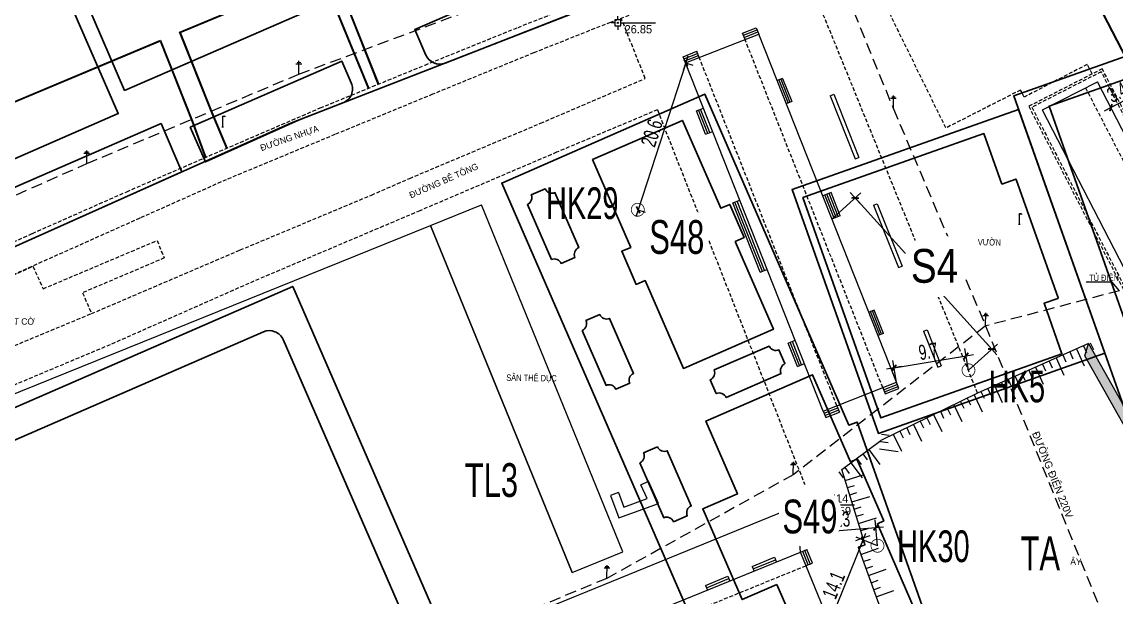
# Model space of a CAD drawing. Header units: inches. Extents: x 496359 to 501064, y 2374078 to 2377203.
# Drawn here: x 498577.7 to 498723.6, y 2376323.4 to 2376400.1 of the extents above; entities that cross this region are included whole.
import ezdxf
from ezdxf.enums import TextEntityAlignment as Align

# ---------------------------------------------------------------- set-up
doc = ezdxf.new("R2010")
doc.units = ezdxf.units.IN
doc.header["$MEASUREMENT"] = 0
doc.linetypes.add('DASHED', pattern=[0.75, 0.5, -0.25])
for name, color, linetype in [('cd', 7, 'Continuous'), ('chu', 6, 'Continuous'), ('MANH', 147, 'Continuous'), ('MOC - DC2', 1, 'Continuous'), ('NOI', 2, 'Continuous'), ('tl', 8, 'Continuous')]:
    doc.layers.add(name, color=color, linetype=linetype)
for name, color, linetype, lineweight in [('EG Text2', 7, 'Continuous', 18), ('ISO', 252, 'Continuous', 20), ('LC Dim', 8, 'Continuous', 18), ('LC Net dam 1', 30, 'Continuous', 30), ('LC Net manh', 239, 'Continuous', 5)]:
    doc.layers.add(name, color=color, linetype=linetype, lineweight=lineweight)
doc.styles.add('dien giai', font='', dxfattribs={"width": 0.8})
doc.styles.add('EG Hai', font='')
doc.styles.add('style1', font='')
doc.styles.get('dien giai').set_extended_font_data('.VnArial NarrowH')
doc.styles.get('EG Hai').set_extended_font_data('.VnArial NarrowH')
doc.styles.get('style1').set_extended_font_data('.VnAvantH')
doc.dimstyles.new('DIM300', dxfattribs={"dimscale": 0.5, "dimtxt": 2, "dimasz": 0.007, "dimexe": 1, "dimexo": 0, "dimgap": 0.4, "dimtad": 1, "dimtoh": 1, "dimdec": 1, "dimzin": 1, "dimdsep": 46, "dimtxsty": 'dien giai', "dimblk": 'rowdim', "dimcen": 2.5, "dimclrd": 256, "dimclre": 256, "dimclrt": 2, "dimazin": 0, "dimtfac": 1, "dimtdec": 1, "dimtix": 1, "dimtmove": 2, "dimatfit": 0, "dimldrblk": 'dot leader', "dimfxl": 2, "dimtolj": 1, "dimtzin": 0, "dimlwd": -1, "dimlwe": -1, "dimarcsym": 1})

# ---------------------------------------------------------------- blocks, each defined once
blk = doc.blocks.new('cdien')
at = {"layer": 'cd', "extrusion": (-0.000518657, 0.000768986, 1)}
for p, q in [((-0.46, 3.14, 0), (0.49, 3.14, 0)), ((0, 0), (0, 3.5, 0)), ((-0.8, 2.78, 0), (0.76, 2.78, 0))]:
    blk.add_line(p, q, dxfattribs=at)
blk = doc.blocks.new('t1')
at = {"layer": 'tl', "color": 250, "lineweight": 0}
for p, q in [((0, 0), (0, 2.5)), ((-2, 0), (-2, 1)), ((-1, 0), (-1, 1))]:
    blk.add_line(p, q, dxfattribs=at)
blk = doc.blocks.new('t2')
at = {"layer": 'tl', "color": 250, "lineweight": 0}
for p, q in [((-2, 0), (-2, -1)), ((-1, 0), (-1, -1)), ((0, 0), (0, -2.5))]:
    blk.add_line(p, q, dxfattribs=at)
blk = doc.blocks.new('chieusang')
at = {"layer": 'cd', "extrusion": (-0.000518657, 0.000768986, 1)}
for p, q in [((-0.2, 0, 0), (0.2, 0, 0)), ((-0.03, 2.38, 0), (0.1, 2.57, 0)), ((-0.03, 2.38, 0), (-0.03, 0.03, 0)), ((0.1, 2.57, 0), (0.34, 2.61, 0)), ((0.34, 2.44, 0), (0.34, 2.61, 0)), ((0.34, 2.61, 0), (0.56, 2.54, 0)), ((0.54, 2.37, 0), (0.34, 2.44, 0)), ((0.58, 2.47, 0), (0.54, 2.37, 0)), ((0.56, 2.54, 0), (0.58, 2.47, 0))]:
    blk.add_line(p, q, dxfattribs=at)
blk = doc.blocks.new('MOC')
at = {"layer": 'MOC - DC2'}
for points in [[(-0.4, 0), (-0.9, 0)], [(0, 0.4), (0, 0.9)], [(0.4, 0), (5.03, 0)], [(0, -0.4), (0, -0.9)]]:
    blk.add_lwpolyline(points, dxfattribs=at)
blk.add_lwpolyline([(-0.4, -0.4), (0.4, -0.4), (0.4, 0.4), (-0.4, 0.4)], close=True, dxfattribs=at)
blk.add_circle((0, 0), 0.0868, dxfattribs=at)
blk = doc.blocks.new('Nền HT mới')
at = {"layer": 'MANH', "lineweight": 0}
h = blk.add_hatch(dxfattribs=at)
h.set_pattern_fill('HONEY', color=8, scale=3, angle=-0.7328, style=0)
h.set_pattern_definition([(359.267215784, (-528735.85168, -2369706.46263), (0.566607394046, 0.317539068605), [0.375, -0.75]), (119.267215784, (-528735.85168, -2369706.46263), (-0.55830059713, 0.331926862913), [0.375, -0.75]), (59.267215784, (-528735.85168, -2369706.46263), (0.008306796916, 0.64946593152), [-0.75, 0.375])])
h.paths.add_polyline_path([(373.11, -3.72), (363.8, 10.34), (361.87, 12.36), (358.57, 31.52), (334.17, 74.78), (334.67, 76.42), (360.12, 31.31), (363.37, 12.4), (365.03, 10.67), (370.8, 1.32), (373.56, -3.47)])
at = {"layer": 'chu', "color": 1, "lineweight": 0, "elevation": -28.38}
blk.add_lwpolyline([(338.8, 83.45), (337.81, 84.57), (334.33, 84.57)], dxfattribs=at)
at = {"layer": 'MANH', "color": 1, "linetype": 'DASHED', "lineweight": 0, "ltscale": 3, "elevation": -28.38}
for points in [[(338.8, 83.45), (320.94, 78.75), (340.42, 30.66), (364.41, 31.76), (393.69, 33.78), (433.64, 49.39), (462.8, 58.64), (490.97, 67.81), (516.49, 76.2), (548.21, 86.54), (576.26, 95.7), (610.19, 94.18), (634.86, 101.12), (676.11, 115.48), (714.18, 128.71), (753.35, 142.39), (783.93, 137.98), (839.41, 172.28), (890.57, 190.2), (916.29, 216.65), (939.12, 240.49), (989.34, 305.87)], [(92.05, 52.59), (119.84, 64.48), (146.69, 76.35), (173.15, 88.06), (201.06, 100.39), (229.35, 112.33), (266.95, 126.39), (296.55, 137.3), (334.39, 150.94), (394.99, 172.54), (493.57, 208.22), (554.51, 229.52), (562.77, 214.46), (570.46, 194.28), (580.63, 169.79), (591.55, 141.92), (602.45, 113.39), (610.19, 94.18)], [(296.55, 137.3), (308.63, 107.72), (320.94, 78.75), (295.28, 58.9), (270.43, 45.09), (239.68, 32.37), (209.79, 20.25), (183.93, 9.6), (120.59, -15.78), (90.69, -27.72), (65.23, -38.06), (38.28, -49.14), (9.68, -60.81), (-18.05, -71.82), (-45.98, -83.15), (-74.53, -95.17)]]:
    blk.add_lwpolyline(points, dxfattribs=at)
at = {"layer": 'MANH', "color": 3, "linetype": 'DASHED', "lineweight": 0, "elevation": -28.38}
for points in [[(116.69, 56.56), (131.71, 63.03), (142.08, 67.57), (154.42, 73.1), (167.02, 78.93), (181.02, 85.32), (193.82, 91.09), (206.39, 96.65), (218.78, 102.04), (232.2, 107.82), (246.18, 113.54), (258.58, 118.56), (269.62, 122.92), (280.04, 126.8), (338.39, 148.1)], [(281.81, 123.25), (270.9, 119.23), (260.65, 115.16), (247.18, 109.64), (234.16, 104.27), (219.66, 98.25), (208.12, 93.11), (195.09, 87.28), (183.09, 81.93), (168.15, 75.15), (156.14, 69.52), (143.07, 63.7), (130.27, 58.14)], [(275.54, 111.75), (272.35, 119.75)], [(130.27, 58.14), (130.64, 55.06), (132.38, 50.66), (153.22, 59.69), (184.51, 73.26), (201.7, 80.4), (221.52, 88.88), (239.04, 96.2), (244.13, 98.43), (261.59, 105.78), (275.54, 111.75)], [(277.16, 107.57), (263.72, 101.9), (245.49, 94.12), (240.6, 92.04), (223.36, 84.72), (204.18, 76.24), (155.28, 55.73), (133.99, 46.72), (134.04, 46.51)], [(277.16, 107.57), (297.63, 55.51)]]:
    blk.add_lwpolyline(points, dxfattribs=at)
at = {"layer": 'MANH', "lineweight": 0, "elevation": -28.38}
for points in [[(356.93, 109.71), (345.34, 103.48), (326.55, 139.71)], [(355.86, 109.24), (345.38, 103.62), (326.64, 139.75)], [(262.71, 120.19), (256.67, 135.49), (233.77, 126.4), (239.9, 110.97)], [(262.61, 120.15), (256.61, 135.36), (233.9, 126.35), (240, 111.01)], [(219.76, 102.37), (217.76, 107.11), (213.42, 117.91), (232.37, 125.85), (238.67, 110.46)], [(219.85, 102.41), (217.85, 107.15), (213.55, 117.86), (232.32, 125.72), (238.58, 110.43)], [(288.52, 117.79), (290.34, 118.51)], [(288.63, 117.51), (290.45, 118.23)], [(290.34, 118.51), (290.67, 117.67)], [(191.31, 89.95), (187.97, 93.11), (182.78, 105.08), (210.91, 116.86), (215.17, 106.11), (216.95, 101.25)], [(280.93, 113.82), (290.67, 117.67)], [(288.85, 116.95), (288.52, 117.79)], [(288.74, 117.23), (290.56, 117.95)], [(309.04, 71.24), (290.67, 117.67)], [(191.38, 90.02), (188.05, 93.17), (182.91, 105.02), (210.86, 116.73), (215.07, 106.07), (216.85, 101.21)], [(280.6, 114.65), (282.42, 115.37)], [(282.75, 114.54), (282.42, 115.37)], [(280.93, 113.82), (280.6, 114.65)], [(280.71, 114.37), (282.53, 115.09)], [(280.82, 114.09), (282.64, 114.81)], [(299.29, 67.38), (280.93, 113.82)], [(293.87, 111.75), (293.13, 111.46)], [(293.38, 111.56), (294.6, 108.47)], [(293.62, 111.65), (294.84, 108.57)], [(293.87, 111.75), (295.09, 108.66)], [(328.51, 107.55), (335.87, 111.31)], [(340.4, 102.54), (335.87, 111.31)], [(300.22, 109.45), (300.68, 109.64)], [(300.22, 109.45), (303.56, 101.03)], [(300.68, 109.64), (304.02, 101.21)], [(295.09, 108.66), (294.35, 108.37)], [(282.36, 107.44), (283.3, 107.81)], [(283.6, 104.31), (282.36, 107.44)], [(283.88, 104.42), (282.64, 107.55)], [(284.16, 104.53), (282.92, 107.66)], [(340.82, 83.71), (328.52, 107.52)], [(283.6, 104.31), (284.54, 104.68)], [(303.56, 101.03), (304.02, 101.21)], [(300.33, 96.54), (299.21, 96.09)], [(301, 93.21), (299.77, 96.32)], [(301.28, 93.33), (300.05, 96.43)], [(301.56, 93.44), (300.33, 96.54)], [(246.91, 92.15), (253.69, 94.92)], [(272.56, 48.64), (253.69, 94.92)], [(287.22, 95.15), (288.16, 95.52)], [(290.88, 85.9), (287.22, 95.15)], [(291.16, 86.01), (287.5, 95.26)], [(291.44, 86.12), (287.78, 95.37)], [(300.72, 93.1), (299.5, 96.21)], [(306, 94.87), (306.46, 95.05)], [(306, 94.87), (309.34, 86.54)], [(306.46, 95.05), (309.81, 86.73)], [(301.56, 93.44), (300.44, 92.99)], [(135.72, 47.21), (246.91, 92.15), (265.78, 45.87)], [(265.78, 45.87), (246.91, 92.15)], [(290.88, 85.9), (291.82, 86.27)], [(309.34, 86.54), (309.81, 86.73)], [(306.08, 80.86), (305.35, 80.57)], [(306.83, 77.56), (305.6, 80.67)], [(307.07, 77.66), (305.84, 80.77)], [(307.31, 77.75), (306.08, 80.86)], [(307.31, 77.75), (306.58, 77.46)], [(312.66, 78.05), (313.13, 78.23)], [(312.66, 78.05), (314.55, 73.26)], [(313.13, 78.23), (315.01, 73.45)], [(294.61, 76.46), (295.55, 76.84)], [(295.84, 73.35), (294.61, 76.46)], [(296.12, 73.47), (294.89, 76.57)], [(296.4, 73.58), (295.17, 76.68)], [(334.66, 76.42), (319.87, 69.79), (306.96, 63.49)], [(373.11, -3.72), (363.8, 10.34), (361.87, 12.36), (358.57, 31.52), (334.17, 74.78), (334.67, 76.42), (360.12, 31.31), (363.37, 12.4), (365.03, 10.67), (370.8, 1.32), (373.56, -3.47), (373.11, -3.72)], [(295.84, 73.35), (296.78, 73.73)], [(314.55, 73.26), (315.01, 73.45)], [(299.29, 67.38), (309.04, 71.24)], [(307.22, 70.52), (307.55, 69.68)], [(307.33, 70.24), (309.15, 70.96)], [(307.44, 69.96), (309.26, 70.68)], [(307.55, 69.68), (309.37, 70.4)], [(309.37, 70.4), (309.04, 71.24)], [(299.29, 67.38), (299.62, 66.55)], [(299.4, 67.1), (301.22, 67.82)], [(299.51, 66.82), (301.34, 67.55)], [(299.62, 66.55), (301.45, 67.27)], [(301.11, 68.1), (301.45, 67.27)], [(304.89, 49.55), (301.77, 59.6), (306.96, 63.49)], [(270.91, 56.14), (272.02, 53.15), (277.31, 55.08), (275.98, 58.04)], [(271.97, 56.53), (272.69, 54.59), (275.79, 55.73), (274.96, 57.58)], [(274.96, 57.58), (275.98, 58.04)], [(239.12, 31.65), (297.63, 55.51)], [(271.97, 56.53), (270.91, 56.14)], [(262.44, 34.79), (296.27, 48.58)], [(265.78, 45.87), (272.56, 48.64)], [(296.27, 48.58), (297.1, 48.92)], [(301.26, 36.33), (296.27, 48.58)], [(297.28, 46.9), (296.55, 48.69)], [(297.56, 47.01), (296.83, 48.8)], [(297.83, 47.13), (297.1, 48.92)], [(304.88, 49.58), (303.93, 49.25), (313.91, 21.78), (307.38, 18.81), (317.31, -13.33)], [(289.8, 46.69), (292.77, 47.9)], [(289.93, 46.36), (292.9, 47.58)], [(292.77, 47.9), (293.03, 47.26)], [(297, 46.79), (297.83, 47.13)], [(283.59, 44.16), (286.57, 45.37)], [(286.57, 45.37), (286.83, 44.73)], [(289.8, 46.69), (290.06, 46.04)], [(283.59, 44.16), (283.86, 43.52)], [(283.73, 43.83), (286.7, 45.05)]]:
    blk.add_lwpolyline(points, dxfattribs=at)
at = {"layer": 'MANH', "linetype": 'DASHED', "lineweight": 0, "elevation": -28.38}
for points in [[(319.87, 69.79), (295.95, 128.45)], [(335.13, 112.35), (334.48, 113.62), (326.09, 109.26), (325.61, 110.2), (315.64, 105.15), (306.99, 122.76), (316.61, 127.63)], [(307.22, 70.52), (288.85, 116.95)], [(301.11, 68.1), (282.75, 114.54)], [(346.59, 86.69), (334.28, 110.5)], [(184.39, 73.21), (183.23, 75.87), (172.46, 71.25), (171.49, 73.4), (186.3, 79.89), (185.03, 82.74), (193.87, 86.7), (195.25, 83.71), (210.44, 90.14), (211.39, 87.81), (200.5, 83.17), (201.7, 80.4)], [(263.17, 33), (297, 46.79)]]:
    blk.add_lwpolyline(points, dxfattribs=at)
at = {"layer": 'MANH', "color": 5, "linetype": 'DASHED', "lineweight": 0, "elevation": -28.38}
for points in [[(341.17, 103.96), (336.48, 113.04), (326.68, 108.04), (340.17, 81.95), (349.94, 87)], [(340.91, 103.82), (336.35, 112.64), (327.09, 107.91), (340.3, 82.35), (349.54, 87.13), (344.94, 96.03)]]:
    blk.add_lwpolyline(points, dxfattribs=at)
at = {"layer": 'MOC - DC2', "lineweight": 0}
for p in [(271.89, 119.15, -1.53), (271.89, 119.15, -1.52), (298.42, 54.91, -1.79)]:
    blk.add_point(p, dxfattribs=at)
at = {"layer": 'cd', "lineweight": 0}
for name, p, xscale, yscale, zscale, rotation in [('cdien', (229.35, 112.33, -1.56), 0.5, 0.5, 0.5, 0.152441407077486), ('cdien', (308.63, 107.72, -0.95), 0.5, 0.5, 0.5, 359.2672157837458), ('chieusang', (219.17, 105.32, -1.14), 0.5499999999883585, 0.5499999999883585, 0.5499999999883585, 359.8380142929382), ('cdien', (201.06, 100.39, -1.37), 0.5, 0.5, 0.5, 0.152441407077486), ('chieusang', (325.42, 92.32, -2.17), 0.5499999999883585, 0.5499999999883585, 0.5499999999883585, 359.8380142929382), ('cdien', (320.94, 78.75, -1.25), 0.5, 0.5, 0.5, 359.2672157837458), ('cdien', (295.28, 58.9, -0.93), 0.5, 0.5, 0.5, 359.2672157837458), ('cdien', (270.43, 45.09, -0.76), 0.5, 0.5, 0.5, 359.2672157837458)]:
    blk.add_blockref(name, p, dxfattribs=dict(at, xscale=xscale, yscale=yscale, zscale=zscale, rotation=rotation))
at = {"layer": 'MOC - DC2', "lineweight": 0}
for p in [(271.89, 119.15, -1.51), (298.42, 54.91, -1.79)]:
    blk.add_blockref('MOC', p, dxfattribs=at)
at = {"layer": 'NOI', "lineweight": 0}
for name, p, rotation in [('t1', (333.07, 75.7, -28.38), 204.1247384190088), ('t1', (330.33, 74.48, -28.38), 204.1247384190088), ('t1', (327.6, 73.25, -28.38), 204.1247384190088), ('t1', (322.12, 70.8, -28.38), 204.1247384190088), ('t1', (324.86, 72.02, -28.38), 204.1247384190088), ('t1', (319.39, 69.56, -28.38), 206.0035489466002), ('t1', (316.69, 68.24, -28.38), 206.0035489466002), ('t1', (314, 66.93, -28.38), 206.0035489466002), ('t1', (311.3, 65.61, -28.38), 206.0035489466002), ('t1', (306.79, 62.34, -28.38), 261.9174535598133), ('t1', (308.61, 64.3, -28.38), 206.0035489466002), ('t2', (305.35, 62.29, -28.38), 36.88805597469661), ('t2', (302.95, 60.49, -28.38), 36.88805597469661), ('t2', (302.22, 58.15, -28.38), 107.2405208569092), ('t2', (303.11, 55.28, -28.38), 107.2405208569092), ('t2', (304, 52.42, -28.38), 107.2405208569092), ('t1', (304.29, 48.27, -28.38), 289.9621344468474), ('t1', (305.31, 45.45, -28.38), 289.9621344468474), ('t1', (306.34, 42.63, -28.38), 289.9621344468474)]:
    blk.add_blockref(name, p, dxfattribs=dict(at, rotation=rotation))
at = {"layer": 'chu', "color": 6, "lineweight": 0, "style": 'style1'}
for s, height, rotation, p in [('§¦êNG NHùA ', 0.85, 19.213, (224.37, 102.05, -28.38)), ('§¦êNG B£ T¤NG', 0.85, 23.7098, (244.3, 95.74, -28.38)), ('CéT Cê', 0.85, 359.2672, (189.6, 78.96, -28.38)), ('§¦êNG §IÖN 220V', 1, 292.0419, (327.1, 64.43, -28.38)), ('V¦êN C¢Y', 0.85, 359.2672, (327.56, 46.96, -28.38))]:
    blk.add_text(s, height=height, rotation=rotation, dxfattribs=at).set_placement(p)
at = {"layer": 'chu', "color": 6, "lineweight": 0, "style": 'style1', "width": 0.7}
for s, p in [('V¦êN', (319.89, 89.5, -28.38)), ('S¢N THÓ DôC', (257, 71.43, -28.38))]:
    blk.add_text(s, height=0.85, rotation=359.2672, dxfattribs=at).set_placement(p)
at = {"layer": 'chu', "color": 1, "lineweight": 0, "style": 'style1', "width": 0.7}
blk.add_text('Tñ §IÖN', height=0.85, dxfattribs=at).set_placement((334.74, 84.74, -28.38))
at = {"layer": 'MOC - DC2', "lineweight": 0, "style": 'style1'}
for s, p in [('26.85', (272.78, 117.76, -1.51)), ('M14', (299.76, 55.2, -1.79)), ('26.59', (299.31, 53.52, -1.79))]:
    blk.add_text(s, height=1.1, dxfattribs=at).set_placement(p)
blk = doc.blocks.new('rowdim')
blk.add_line((-200, 0), (200, 0))
at = {"const_width": 50}
blk.add_lwpolyline([(-71, -71), (71, 71)], dxfattribs=at)
blk = doc.blocks.new('*D319')
at = {"layer": 'Defpoints', "color": 0, "transparency": 16777216}
for p in [(498722.95, 2376388.63), (498726.56, 2376388.97), (498723.57, 2376387.42)]:
    blk.add_point(p, dxfattribs=at)
at = {"layer": 'LC Dim', "transparency": 16777216}
for p, q in [((498725.93, 2376390.18), (498722.95, 2376388.64)), ((498726.56, 2376388.97), (498725.48, 2376391.07)), ((498723.57, 2376387.42), (498722.49, 2376389.52))]:
    blk.add_line(p, q, dxfattribs=at)
at = {"layer": 'LC Dim', "transparency": 16777216, "xscale": 0.005, "yscale": 0.005, "zscale": 0.005}
for p, rotation in [((498725.94, 2376390.18), 27.33202923490753), ((498722.95, 2376388.63), 207.3320292349075)]:
    blk.add_blockref('rowdim', p, dxfattribs=dict(at, rotation=rotation))
at = {"layer": 'LC Dim', "color": 2, "transparency": 16777216, "insert": (498723.79, 2376390.67), "char_height": 2, "attachment_point": 5, "rotation": 27.332, "style": 'dien giai'}
blk.add_mtext('\\A1;3.4', dxfattribs=at)
blk = doc.blocks.new('dot leader')
at = {"const_width": 50}
blk.add_lwpolyline([(-25, 0, 1), (25, 0, 1)], format="xyb", close=True, dxfattribs=at)
blk = doc.blocks.new('*D320')
at = {"layer": 'Defpoints', "color": 0, "transparency": 16777216}
for p in [(498703.63, 2376355.53), (498703.95, 2376353.61), (498694.33, 2376352.01)]:
    blk.add_point(p, dxfattribs=at)
at = {"layer": 'LC Dim', "transparency": 16777216}
for p, q in [((498703.95, 2376353.61), (498703.47, 2376356.52)), ((498694.33, 2376352.01), (498693.85, 2376354.91)), ((498694.02, 2376353.93), (498703.63, 2376355.53))]:
    blk.add_line(p, q, dxfattribs=at)
at = {"layer": 'LC Dim', "transparency": 16777216, "xscale": 0.005, "yscale": 0.005, "zscale": 0.005}
for p, rotation in [((498703.63, 2376355.53), 9.457852155758927), ((498694.02, 2376353.93), 189.4578521557589)]:
    blk.add_blockref('rowdim', p, dxfattribs=dict(at, rotation=rotation))
at = {"layer": 'LC Dim', "color": 2, "transparency": 16777216, "insert": (498698.59, 2376356.13), "char_height": 2, "attachment_point": 5, "rotation": 9.4579, "style": 'dien giai'}
blk.add_mtext('\\A1;9.7', dxfattribs=at)
blk = doc.blocks.new('*D321')
at = {"layer": 'Defpoints', "color": 0, "transparency": 16777216}
for p in [(498685.73, 2376373.76), (498707.07, 2376356.43), (498703.95, 2376353.61)]:
    blk.add_point(p, dxfattribs=at)
at = {"layer": 'LC Dim', "transparency": 16777216}
for p, q in [((498685.73, 2376373.76), (498689.59, 2376377.26)), ((498688.85, 2376376.58), (498707.07, 2376356.44)), ((498703.95, 2376353.61), (498707.81, 2376357.1))]:
    blk.add_line(p, q, dxfattribs=at)
at = {"layer": 'LC Dim', "transparency": 16777216, "xscale": 0.005, "yscale": 0.005, "zscale": 0.005}
for p, rotation in [((498688.85, 2376376.58), 132.118346008209), ((498707.07, 2376356.43), 312.118346008209)]:
    blk.add_blockref('rowdim', p, dxfattribs=dict(at, rotation=rotation))
at = {"layer": 'LC Dim', "color": 2, "transparency": 16777216, "insert": (498699, 2376367.45), "char_height": 2, "attachment_point": 5, "rotation": 312.1183, "style": 'dien giai'}
blk.add_mtext('\\A1;27.2', dxfattribs=at)
blk = doc.blocks.new('*D322')
at = {"layer": 'Defpoints', "color": 0, "transparency": 16777216}
for p in [(498691.61, 2376332.65), (498691.81, 2376330.21), (498681.57, 2376329.35)]:
    blk.add_point(p, dxfattribs=at)
at = {"layer": 'LC Dim', "transparency": 16777216}
for p, q in [((498691.81, 2376330.21), (498691.52, 2376333.65)), ((498681.57, 2376329.35), (498681.28, 2376332.79)), ((498681.37, 2376331.8), (498691.6, 2376332.65))]:
    blk.add_line(p, q, dxfattribs=at)
at = {"layer": 'LC Dim', "transparency": 16777216, "xscale": 0.005, "yscale": 0.005, "zscale": 0.005}
for p, rotation in [((498691.61, 2376332.65), 4.777318251585185), ((498681.36, 2376331.8), 184.7773182515851)]:
    blk.add_blockref('rowdim', p, dxfattribs=dict(at, rotation=rotation))
at = {"layer": 'LC Dim', "color": 2, "transparency": 16777216, "insert": (498686.37, 2376333.64), "char_height": 2, "attachment_point": 5, "rotation": 4.7773, "style": 'dien giai'}
blk.add_mtext('\\A1;10.3', dxfattribs=at)
blk = doc.blocks.new('*D323')
at = {"layer": 'Defpoints', "color": 0, "transparency": 16777216}
for p in [(498689.89, 2376330.97), (498691.81, 2376330.21), (498686.56, 2376317.1)]:
    blk.add_point(p, dxfattribs=at)
at = {"layer": 'LC Dim', "transparency": 16777216}
for p, q in [((498691.81, 2376330.21), (498688.97, 2376331.35)), ((498684.64, 2376317.88), (498689.89, 2376330.97)), ((498686.56, 2376317.1), (498683.71, 2376318.24))]:
    blk.add_line(p, q, dxfattribs=at)
at = {"layer": 'LC Dim', "transparency": 16777216, "xscale": 0.005, "yscale": 0.005, "zscale": 0.005}
for p, rotation in [((498689.89, 2376330.97), 68.14489256548505), ((498684.64, 2376317.87), 248.144892565485)]:
    blk.add_blockref('rowdim', p, dxfattribs=dict(at, rotation=rotation))
at = {"layer": 'LC Dim', "color": 2, "transparency": 16777216, "insert": (498685.96, 2376324.95), "char_height": 2, "attachment_point": 5, "rotation": 68.1449, "style": 'dien giai'}
blk.add_mtext('\\A1;14.1', dxfattribs=at)
blk = doc.blocks.new('*D324')
at = {"layer": 'Defpoints', "color": 0, "transparency": 16777216}
for p in [(498666.22, 2376394.59), (498659.85, 2376375.02, 26.6), (498659.89, 2376375)]:
    blk.add_point(p, dxfattribs=at)
at = {"layer": 'LC Dim', "transparency": 16777216}
for p, q in [((498666.26, 2376394.57), (498659.89, 2376375.01)), ((498666.22, 2376394.59), (498667.21, 2376394.27)), ((498659.85, 2376375.02), (498660.84, 2376374.69))]:
    blk.add_line(p, q, dxfattribs=at)
at = {"layer": 'LC Dim', "transparency": 16777216, "xscale": 0.005, "yscale": 0.005, "zscale": 0.005}
for p, rotation in [((498666.26, 2376394.58), 71.95621931208738), ((498659.89, 2376375), 251.9562193120874)]:
    blk.add_blockref('rowdim', p, dxfattribs=dict(at, rotation=rotation))
at = {"layer": 'LC Dim', "color": 2, "transparency": 16777216, "insert": (498661.72, 2376385.23), "char_height": 2, "attachment_point": 5, "rotation": 71.9562, "style": 'dien giai'}
blk.add_mtext('\\A1;20.6', dxfattribs=at)

msp = doc.modelspace()

# ---------------------------------------------------------------- linework, layer by layer
at = {"layer": 'LC Net dam 1'}
for points in [[(498647.44, 2376429.14), (498652.5, 2376417.51), (498591.41, 2376390.92), (498586.35, 2376402.55)], [(498747.72, 2376340.61), (498742.02, 2376356.71), (498744.96, 2376360.76), (498739.41, 2376376.45), (498734.58, 2376377.75), (498728.89, 2376393.85), (498714.69, 2376388.83), (498733.52, 2376335.58)]]:
    msp.add_lwpolyline(points, close=True, dxfattribs=at)
for points in [[(498650.12, 2376407.75), (498630.11, 2376399.04), (498631.59, 2376395.63, 0.402893), (498634.15, 2376394.57), (498652.71, 2376401.8)], [(498600.17, 2376386.01), (498620.38, 2376394.81), (498621.64, 2376391.92, -0.425625), (498620.53, 2376389.26), (498614.6, 2376386.94), (498602.19, 2376381.39)], [(498571.36, 2376375.66), (498573.46, 2376370.84, 0.41742), (498576.11, 2376369.81), (498599.06, 2376380.09), (498596.28, 2376386.5)], [(498648.32, 2376368.37, -0.414214), (498649.63, 2376367.85), (498651.47, 2376368.65, -0.414214), (498651.98, 2376369.97), (498648.79, 2376377.3, -0.414214), (498647.48, 2376377.82), (498645.64, 2376377.02, -0.414214), (498645.12, 2376375.71)], [(498652.43, 2376358.92, 0.414214), (498652.94, 2376360.24), (498654.78, 2376361.04, 0.414214), (498656.09, 2376360.52), (498659.29, 2376353.18, 0.414214), (498658.77, 2376351.87), (498656.94, 2376351.07, 0.414214), (498655.62, 2376351.59)], [(498670.03, 2376353.65, -0.414214), (498669.51, 2376352.34), (498670.31, 2376350.5, -0.414214), (498671.62, 2376349.98), (498678.96, 2376353.18, -0.414214), (498679.48, 2376354.49), (498678.68, 2376356.33, -0.414214), (498677.36, 2376356.84)], [(498660.11, 2376341.27, 0.414214), (498660.63, 2376342.59), (498662.46, 2376343.39, 0.414214), (498663.78, 2376342.87), (498666.97, 2376335.53, 0.414214), (498666.45, 2376334.22), (498664.62, 2376333.42, 0.414214), (498663.3, 2376333.94)]]:
    msp.add_lwpolyline(points, format="xyb", close=True, dxfattribs=at)
at = {"layer": 'LC Net dam 1', "const_width": 0.1}
for points in [[(498658.98, 2376375.02, 1), (498660.71, 2376375.02, 1)], [(498703.09, 2376353.61, 1), (498704.81, 2376353.61, 1)], [(498690.95, 2376330.21, 1), (498692.68, 2376330.21, 1)]]:
    msp.add_lwpolyline(points, format="xyb", close=True, dxfattribs=at)

# ---------------------------------------------------------------- block references
at = {"layer": 'LC Net manh'}
msp.add_blockref('Nền HT mới', (498385.3, 2376280.77, 2.92), dxfattribs=at)

# ---------------------------------------------------------------- texts
at = {"layer": 'EG Text2', "style": 'EG Hai', "width": 0.8}
for s, p in [('hk29', (498652.44, 2376375.89, -52.35)), ('hk5', (498710.41, 2376351.45, -0.04)), ('hk30', (498699.27, 2376330.14, 28.32))]:
    msp.add_text(s, height=4.224, rotation=0, dxfattribs=at).set_placement(p, align=Align.MIDDLE_CENTER)

# ---------------------------------------------------------------- dimensions: what is measured, and where the dimension line sits
at = {"layer": 'LC Dim'}
for p1, p2, distance, picture, middle in [((498666.22, 2376394.59, -25.45), (498659.85, 2376375.02, 1.15), 0.04, '*D324', (498661.72, 2376385.23, -25.45)), ((498726.56, 2376388.97, -25.45), (498723.57, 2376387.42, -25.45), -1.36, '*D319', (498723.79, 2376390.67, -25.45)), ((498685.73, 2376373.76, -25.45), (498703.95, 2376353.61, -25.45), 4.21, '*D321', (498699, 2376367.45, -25.45)), ((498694.3344, 2376352.0105, -25.452), (498703.9499, 2376353.6124, -25.452), 1.9433, '*D320', (498698.5893, 2376356.1301, -25.452)), ((498681.57, 2376329.35, -25.45), (498691.81, 2376330.21, -25.45), 2.46, '*D322', (498686.37, 2376333.64, -25.45)), ((498686.56, 2376317.1, -25.45), (498691.81, 2376330.21, -25.45), 2.07, '*D323', (498685.96, 2376324.95, -25.45))]:
    dim = msp.add_aligned_dim(p1=p1, p2=p2, distance=distance, dimstyle='DIM300', override={"dimscale": 1, "dimasz": 0.005, "dimpost": ''}, dxfattribs=at)
    dim.commit()
    dim.dimension.update_dxf_attribs({"geometry": picture, "text_midpoint": middle})

# ---------------------------------------------------------------- next in the draw order: wipeouts: each hides what was drawn before it
at = {"ltscale": 500}
for points, z in [([(498662.14, 2376368.45), (498661.67, 2376369), (498661.42, 2376369.4), (498661.19, 2376369.89), (498661.02, 2376370.42), (498660.92, 2376370.91), (498660.89, 2376371.35), (498660.91, 2376371.88), (498660.97, 2376372.28), (498661.13, 2376372.86), (498661.25, 2376373.17), (498661.48, 2376373.61), (498661.74, 2376374), (498662.12, 2376374.44), (498662.53, 2376374.8), (498663, 2376375.12), (498663.46, 2376375.35), (498663.89, 2376375.5), (498664.29, 2376375.6), (498664.79, 2376375.68), (498665.22, 2376375.69), (498665.64, 2376375.66), (498666.18, 2376375.56), (498666.59, 2376375.43), (498666.97, 2376375.27), (498667.56, 2376374.92), (498667.82, 2376374.72), (498668.12, 2376374.45), (498668.37, 2376374.18), (498668.64, 2376373.83), (498668.88, 2376373.42), (498669.04, 2376373.08), (498669.17, 2376372.73), (498669.28, 2376372.27), (498669.34, 2376371.87), (498669.36, 2376371.29), (498669.31, 2376370.74), (498669.21, 2376370.31), (498669.09, 2376369.95), (498668.89, 2376369.51), (498668.67, 2376369.13), (498668.47, 2376368.84), (498668.13, 2376368.46), (498667.87, 2376368.22), (498667.46, 2376367.91), (498667.18, 2376367.74), (498666.93, 2376367.62), (498666.63, 2376367.49), (498666.28, 2376367.37), (498665.94, 2376367.29), (498665.6, 2376367.24), (498665.25, 2376367.21), (498664.96, 2376367.22), (498664.52, 2376367.26), (498664.16, 2376367.32), (498663.76, 2376367.44), (498663.36, 2376367.6), (498662.88, 2376367.85), (498662.66, 2376368), (498662.36, 2376368.24)], -347.78), ([(498696.5, 2376364.59), (498696.04, 2376365.14), (498695.79, 2376365.54), (498695.55, 2376366.03), (498695.38, 2376366.56), (498695.29, 2376367.05), (498695.26, 2376367.49), (498695.28, 2376368.02), (498695.34, 2376368.43), (498695.5, 2376369), (498695.62, 2376369.32), (498695.84, 2376369.75), (498696.11, 2376370.15), (498696.49, 2376370.58), (498696.89, 2376370.94), (498697.37, 2376371.26), (498697.82, 2376371.49), (498698.26, 2376371.65), (498698.65, 2376371.75), (498699.16, 2376371.82), (498699.59, 2376371.83), (498700, 2376371.8), (498700.54, 2376371.7), (498700.95, 2376371.57), (498701.34, 2376371.41), (498701.93, 2376371.06), (498702.19, 2376370.87), (498702.48, 2376370.6), (498702.74, 2376370.32), (498703, 2376369.97), (498703.25, 2376369.56), (498703.41, 2376369.22), (498703.53, 2376368.87), (498703.65, 2376368.42), (498703.71, 2376368.01), (498703.73, 2376367.43), (498703.67, 2376366.88), (498703.57, 2376366.45), (498703.46, 2376366.1), (498703.26, 2376365.65), (498703.04, 2376365.27), (498702.83, 2376364.99), (498702.5, 2376364.6), (498702.23, 2376364.36), (498701.83, 2376364.05), (498701.55, 2376363.89), (498701.3, 2376363.76), (498700.99, 2376363.63), (498700.64, 2376363.51), (498700.31, 2376363.43), (498699.96, 2376363.38), (498699.61, 2376363.36), (498699.32, 2376363.36), (498698.89, 2376363.4), (498698.53, 2376363.47), (498698.12, 2376363.58), (498697.73, 2376363.74), (498697.25, 2376364), (498697.03, 2376364.14), (498696.72, 2376364.38)], -266.2), ([(498637.41, 2376336.04), (498636.95, 2376336.59), (498636.7, 2376336.99), (498636.46, 2376337.48), (498636.29, 2376338.01), (498636.2, 2376338.5), (498636.17, 2376338.94), (498636.19, 2376339.47), (498636.25, 2376339.87), (498636.41, 2376340.45), (498636.53, 2376340.76), (498636.76, 2376341.19), (498637.02, 2376341.59), (498637.4, 2376342.03), (498637.81, 2376342.39), (498638.28, 2376342.7), (498638.73, 2376342.93), (498639.17, 2376343.09), (498639.56, 2376343.19), (498640.07, 2376343.26), (498640.5, 2376343.28), (498640.91, 2376343.25), (498641.45, 2376343.15), (498641.87, 2376343.02), (498642.25, 2376342.86), (498642.84, 2376342.51), (498643.1, 2376342.31), (498643.39, 2376342.04), (498643.65, 2376341.77), (498643.91, 2376341.42), (498644.16, 2376341.01), (498644.32, 2376340.67), (498644.45, 2376340.31), (498644.56, 2376339.86), (498644.62, 2376339.46), (498644.64, 2376338.88), (498644.58, 2376338.33), (498644.49, 2376337.89), (498644.37, 2376337.54), (498644.17, 2376337.1), (498643.95, 2376336.72), (498643.75, 2376336.43), (498643.41, 2376336.05), (498643.15, 2376335.81), (498642.74, 2376335.5), (498642.46, 2376335.33), (498642.21, 2376335.2), (498641.9, 2376335.07), (498641.56, 2376334.96), (498641.22, 2376334.88), (498640.87, 2376334.83), (498640.52, 2376334.8), (498640.24, 2376334.8), (498639.8, 2376334.84), (498639.44, 2376334.91), (498639.03, 2376335.03), (498638.64, 2376335.19), (498638.16, 2376335.44), (498637.94, 2376335.59), (498637.64, 2376335.83)], -292.38), ([(498679.9, 2376331.17), (498679.43, 2376331.72), (498679.18, 2376332.12), (498678.95, 2376332.62), (498678.78, 2376333.14), (498678.68, 2376333.64), (498678.65, 2376334.08), (498678.67, 2376334.6), (498678.73, 2376335.01), (498678.89, 2376335.58), (498679.02, 2376335.9), (498679.24, 2376336.33), (498679.5, 2376336.73), (498679.88, 2376337.16), (498680.29, 2376337.52), (498680.76, 2376337.84), (498681.22, 2376338.07), (498681.65, 2376338.23), (498682.05, 2376338.33), (498682.55, 2376338.4), (498682.99, 2376338.41), (498683.4, 2376338.38), (498683.94, 2376338.28), (498684.35, 2376338.15), (498684.73, 2376337.99), (498685.32, 2376337.64), (498685.58, 2376337.45), (498685.88, 2376337.18), (498686.13, 2376336.9), (498686.4, 2376336.55), (498686.64, 2376336.14), (498686.8, 2376335.8), (498686.93, 2376335.45), (498687.05, 2376335), (498687.11, 2376334.59), (498687.12, 2376334.01), (498687.07, 2376333.46), (498686.97, 2376333.03), (498686.85, 2376332.68), (498686.66, 2376332.23), (498686.44, 2376331.86), (498686.23, 2376331.57), (498685.89, 2376331.18), (498685.63, 2376330.94), (498685.22, 2376330.64), (498684.94, 2376330.47), (498684.69, 2376330.34), (498684.39, 2376330.21), (498684.04, 2376330.1), (498683.71, 2376330.02), (498683.36, 2376329.96), (498683.01, 2376329.94), (498682.72, 2376329.94), (498682.29, 2376329.98), (498681.92, 2376330.05), (498681.52, 2376330.16), (498681.12, 2376330.32), (498680.65, 2376330.58), (498680.43, 2376330.72), (498680.12, 2376330.96)], -292.38), ([(498710.61, 2376326.27), (498710.15, 2376326.82), (498709.89, 2376327.22), (498709.66, 2376327.71), (498709.49, 2376328.24), (498709.4, 2376328.73), (498709.36, 2376329.17), (498709.39, 2376329.7), (498709.45, 2376330.1), (498709.6, 2376330.68), (498709.73, 2376330.99), (498709.95, 2376331.43), (498710.22, 2376331.82), (498710.6, 2376332.26), (498711, 2376332.62), (498711.47, 2376332.94), (498711.93, 2376333.16), (498712.37, 2376333.32), (498712.76, 2376333.42), (498713.27, 2376333.49), (498713.7, 2376333.51), (498714.11, 2376333.48), (498714.65, 2376333.38), (498715.06, 2376333.25), (498715.45, 2376333.09), (498716.03, 2376332.74), (498716.29, 2376332.54), (498716.59, 2376332.27), (498716.85, 2376332), (498717.11, 2376331.65), (498717.36, 2376331.24), (498717.52, 2376330.9), (498717.64, 2376330.54), (498717.76, 2376330.09), (498717.82, 2376329.69), (498717.84, 2376329.11), (498717.78, 2376328.56), (498717.68, 2376328.12), (498717.57, 2376327.77), (498717.37, 2376327.33), (498717.15, 2376326.95), (498716.94, 2376326.66), (498716.61, 2376326.28), (498716.34, 2376326.04), (498715.93, 2376325.73), (498715.65, 2376325.56), (498715.4, 2376325.43), (498715.1, 2376325.31), (498714.75, 2376325.19), (498714.42, 2376325.11), (498714.07, 2376325.06), (498713.72, 2376325.03), (498713.43, 2376325.03), (498713, 2376325.07), (498712.63, 2376325.14), (498712.23, 2376325.26), (498711.84, 2376325.42), (498711.36, 2376325.67), (498711.14, 2376325.82), (498710.83, 2376326.06)], -291.89), ([(498584.46, 2376318), (498583.99, 2376318.55), (498583.74, 2376318.95), (498583.51, 2376319.44), (498583.34, 2376319.97), (498583.24, 2376320.46), (498583.21, 2376320.9), (498583.23, 2376321.43), (498583.29, 2376321.83), (498583.45, 2376322.41), (498583.58, 2376322.72), (498583.8, 2376323.16), (498584.06, 2376323.55), (498584.44, 2376323.99), (498584.85, 2376324.35), (498585.32, 2376324.67), (498585.78, 2376324.9), (498586.21, 2376325.06), (498586.61, 2376325.16), (498587.11, 2376325.23), (498587.54, 2376325.24), (498587.96, 2376325.21), (498588.5, 2376325.11), (498588.91, 2376324.98), (498589.29, 2376324.82), (498589.88, 2376324.47), (498590.14, 2376324.28), (498590.44, 2376324.01), (498590.69, 2376323.73), (498590.96, 2376323.38), (498591.2, 2376322.97), (498591.36, 2376322.63), (498591.49, 2376322.28), (498591.61, 2376321.82), (498591.67, 2376321.42), (498591.68, 2376320.84), (498591.63, 2376320.29), (498591.53, 2376319.86), (498591.41, 2376319.51), (498591.22, 2376319.06), (498591, 2376318.68), (498590.79, 2376318.4), (498590.45, 2376318.01), (498590.19, 2376317.77), (498589.78, 2376317.46), (498589.5, 2376317.29), (498589.25, 2376317.17), (498588.95, 2376317.04), (498588.6, 2376316.92), (498588.27, 2376316.84), (498587.92, 2376316.79), (498587.57, 2376316.77), (498587.28, 2376316.77), (498586.85, 2376316.81), (498586.48, 2376316.88), (498586.08, 2376316.99), (498585.68, 2376317.15), (498585.21, 2376317.41), (498584.99, 2376317.55), (498584.68, 2376317.79)], -318.99)]:
    msp.add_wipeout(points, dxfattribs=at).translate(0, 0, z).dxf.layer = 'ISO'

# ---------------------------------------------------------------- next in the draw order: linework, layer by layer
at = {"layer": 'LC Net dam 1'}
for points in [[(498663.82, 2376419.28), (498665.06, 2376416.01), (498652.31, 2376411.18), (498655.84, 2376403.06), (498613.66, 2376386.62), (498576.11, 2376369.81, -0.417297), (498573.46, 2376370.84), (498569.96, 2376378.86), (498590.57, 2376387.83), (498582.52, 2376406.34), (498647.28, 2376434.52), (498655.31, 2376416.06)], [(498633.87, 2376303.71, 0.414214), (498634.91, 2376306.35), (498612.56, 2376357.69, 0.414214), (498609.93, 2376358.73), (498540.24, 2376328.4, 0.414214), (498539.21, 2376325.77), (498536.01, 2376333.11, 0.414214), (498538.65, 2376332.07), (498613.84, 2376364.79), (498638.57, 2376307.94, 0.414214), (498641.21, 2376306.91)]]:
    msp.add_lwpolyline(points, format="xyb", close=True, dxfattribs=at)
for points in [[(498745.78, 2376402.88), (498785.57, 2376290.38), (498748.92, 2376277.42), (498735.36, 2376315.75), (498736.21, 2376316.05), (498709.98, 2376390.22)], [(498698.51, 2376320.07), (498689.1, 2376346.69), (498687.98, 2376346.29), (498668.77, 2376390.43), (498641.7, 2376378.57), (498672.15, 2376308.6)], [(498710.62, 2376388.39), (498680.43, 2376377.71), (498691.93, 2376345.19), (498722.12, 2376355.87)], [(498672.83, 2376370.79), (498674.03, 2376371.31), (498672.11, 2376375.73), (498670.91, 2376375.21), (498665.81, 2376386.93), (498653.81, 2376381.71), (498658.91, 2376369.99), (498657.71, 2376369.47), (498659.63, 2376365.05), (498660.83, 2376365.57), (498665.93, 2376353.86), (498677.93, 2376359.07)], [(498678.41, 2376325.03), (498682.62, 2376315.34), (498696.85, 2376321.53), (498691.8, 2376333.15), (498692.66, 2376333.52), (498689.07, 2376341.77), (498688.21, 2376341.4), (498683.16, 2376353.02), (498668.93, 2376346.83), (498673.14, 2376337.13), (498668.52, 2376335.12), (498673.78, 2376323.02)]]:
    msp.add_lwpolyline(points, close=True, dxfattribs=at)
at = {"layer": 'LC Net dam 1', "elevation": -268.38}
msp.add_lwpolyline([(498708.41, 2376378.42), (498710.27, 2376379.08, -0.414214), (498710.33, 2376379.05), (498715.92, 2376363.27, -0.414214), (498715.88, 2376363.2), (498714.03, 2376362.55), (498716.42, 2376355.8), (498692.26, 2376347.25), (498681.87, 2376376.63), (498706.02, 2376385.17)], format="xyb", close=True, dxfattribs=at)

# ---------------------------------------------------------------- next in the draw order: texts
at = {"layer": 'EG Text2', "style": 'EG Hai', "width": 0.8}
for s, p in [('s48', (498665.05, 2376371.38, -347.78)), ('tl3', (498640.33, 2376338.97, -292.38)), ('s49', (498682.81, 2376334.11, -292.38)), ('ta', (498713.53, 2376329.2, -291.89))]:
    msp.add_text(s, height=4.5, rotation=0, dxfattribs=at).set_placement(p, align=Align.MIDDLE_CENTER)
at = {"layer": 'EG Text2', "style": 'EG Hai'}
msp.add_text('s4', height=4.5, rotation=0, dxfattribs=at).set_placement((498699.42, 2376367.53, -266.2), align=Align.MIDDLE_CENTER)

doc.saveas('drawing.dxf')
